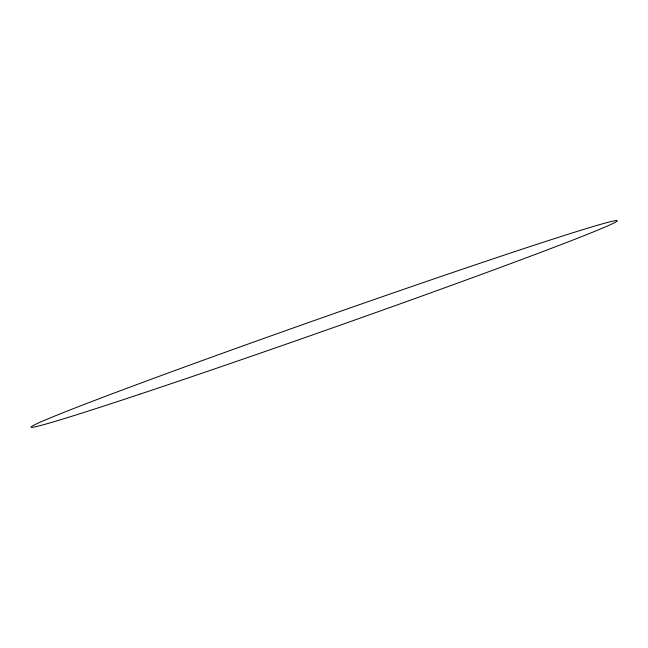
<?xml version="1.0" encoding="UTF-8"?>
<svg xmlns="http://www.w3.org/2000/svg" width="648" height="648" viewBox="0 0 648 648"><rect width="100%" height="100%" fill="white"/><g stroke="black" fill="none" stroke-linecap="round" stroke-linejoin="round"><path stroke-width="0.97" d="M139.628 394.259A310.87 6.512 -19.4 0 0 613.656 223.123A310.87 6.512 -19.4 0 0 218.716 354.618A310.87 6.512 -19.4 0 0 139.628 394.259"/></g></svg>
